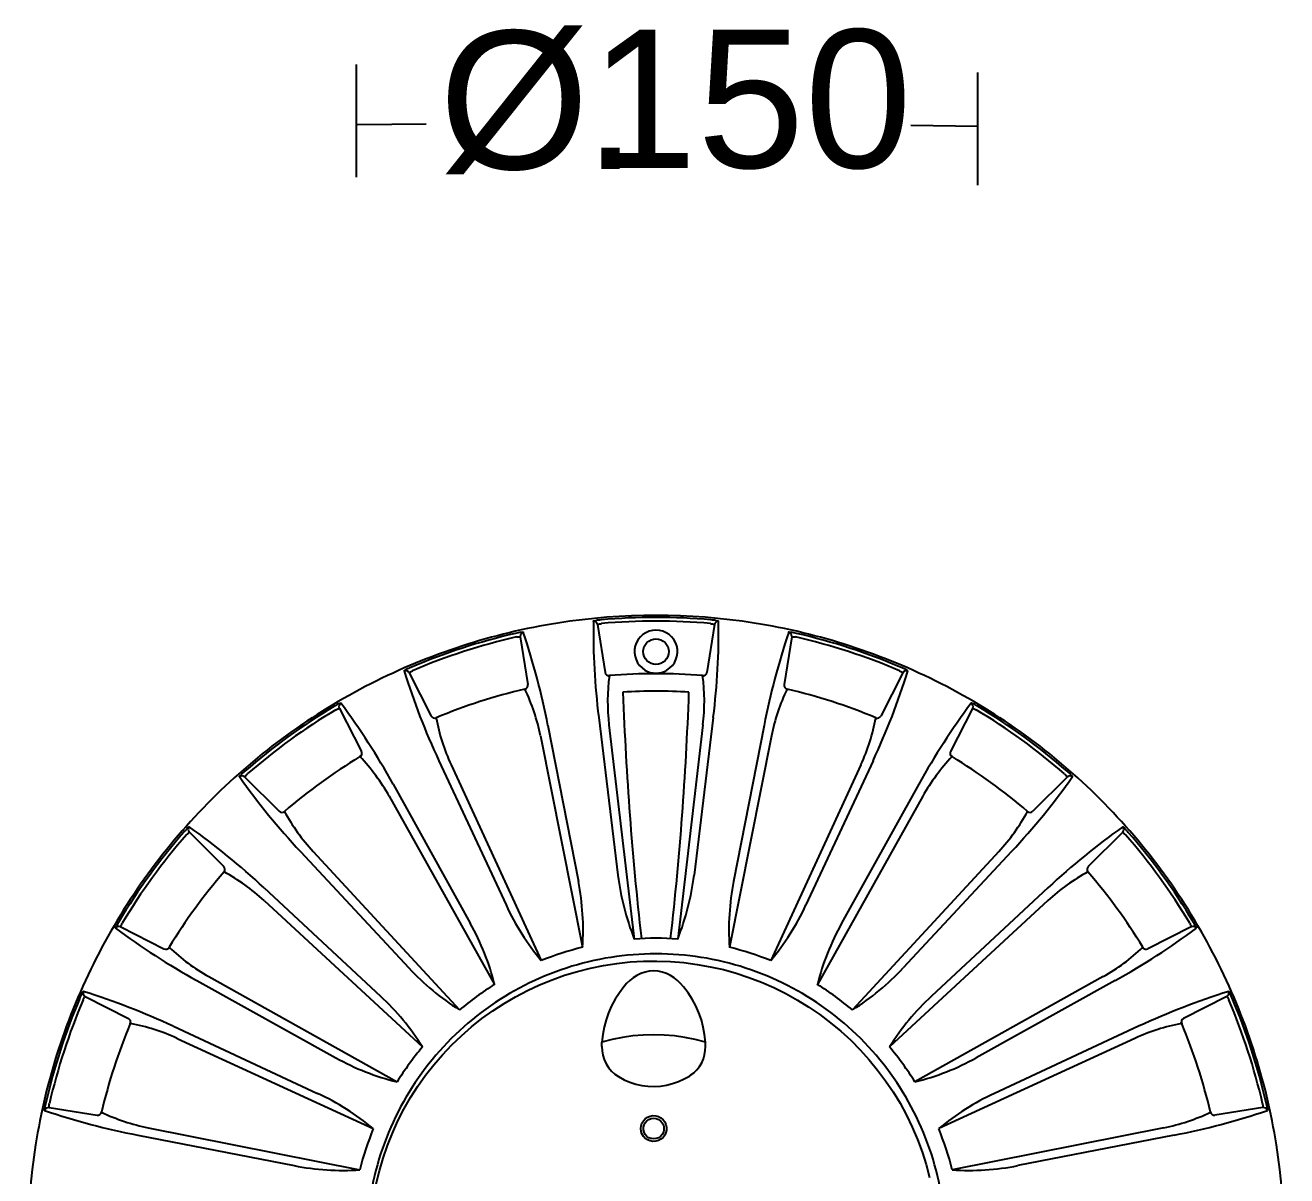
# Model space of a CAD drawing. Extents: x 0 to 126, y 0 to 246.
# Drawn here: x 11.9 to 97.4, y 47.1 to 125 of the extents above; entities that cross this region are included whole.
import ezdxf

# ---------------------------------------------------------------- set-up
doc = ezdxf.new("R2010")
doc.units = 0
doc.layers.add('LIVELLO_1', color=160, linetype='Continuous')
doc.styles.add('STD', font='txt')

# ---------------------------------------------------------------- blocks, each defined once
blk = doc.blocks.new('AI9-BLK1')
at = {"layer": 'LIVELLO_1', "color": 7}
for p, q in [((-29.055, -0.999), (-29.055, -8.634)), ((13.03, -1.543), (13.03, -9.181)), ((-28.981, -5.06), (-24.311, -5.02)), ((8.513, -5.117), (13.056, -5.185)), ((-12.713, -38.92), (-12.71, -38.94)), ((-12.71, -38.94), (-12.197, -42.185)), ((-4.795, -38.94), (-5.308, -42.185)), ((-4.792, -38.92), (-4.795, -38.94)), ((-4.667, -38.661), (-4.511, -38.696)), ((-4.511, -38.696), (-4.511, -38.701)), ((-4.508, -38.716), (-4.511, -38.701)), ((-17.95, -39.754), (-17.948, -39.766)), ((-17.948, -39.766), (-17.431, -43.011)), ((-17.909, -39.467), (-17.753, -39.445)), ((-17.753, -39.445), (-17.748, -39.452)), ((-17.743, -39.467), (-17.748, -39.452)), ((0.443, -39.766), (-0.072, -43.011)), ((0.445, -39.754), (0.443, -39.766)), ((-25.484, -42.198), (-25.474, -42.212)), ((-25.474, -42.212), (-23.982, -45.143)), ((-11.912, -42.402), (-11.956, -42.499)), ((-5.592, -42.402), (-5.549, -42.499)), ((7.969, -42.212), (6.476, -45.143)), ((7.979, -42.198), (7.969, -42.212)), ((8.176, -41.985), (8.315, -42.068)), ((8.315, -42.068), (8.315, -42.075)), ((8.315, -42.09), (8.315, -42.075)), ((-17.636, -43.311), (-17.561, -43.385)), ((0.131, -43.311), (0.057, -43.385)), ((-30.257, -44.321), (-30.113, -44.251)), ((-30.113, -44.251), (-30.106, -44.259)), ((-30.098, -44.267), (-30.106, -44.259)), ((-30.205, -44.604), (-30.2, -44.624)), ((-30.2, -44.624), (-28.708, -47.544)), ((-23.645, -45.265), (-23.66, -45.367)), ((-12.634, -45.235), (-11.327, -55.925)), ((-4.871, -45.235), (-6.177, -55.925)), ((6.14, -45.265), (6.154, -45.367)), ((12.695, -44.624), (11.203, -47.544)), ((12.7, -44.604), (12.695, -44.624)), ((-16.073, -45.777), (-14.009, -56.347)), ((-11.936, -45.742), (-10.22, -60.246)), ((-5.569, -45.742), (-7.284, -60.246)), ((-1.431, -45.777), (-3.496, -56.347)), ((-16.577, -46.48), (-13.725, -60.8)), ((-0.928, -46.48), (-3.777, -60.8)), ((-28.804, -47.893), (-28.713, -47.941)), ((-23.455, -48.173), (-18.911, -57.94)), ((-22.635, -48.447), (-16.521, -61.708)), ((5.13, -48.447), (-0.984, -61.708)), ((5.95, -48.173), (1.406, -57.94)), ((11.3, -47.893), (11.208, -47.941)), ((-36.615, -49.259), (-36.6, -49.271)), ((-36.6, -49.271), (-34.279, -51.595)), ((19.095, -49.271), (16.775, -51.595)), ((19.11, -49.259), (19.095, -49.271)), ((19.363, -49.124), (19.47, -49.239)), ((19.463, -49.259), (19.465, -49.246)), ((19.47, -49.239), (19.465, -49.246)), ((-26.558, -49.758), (-21.329, -59.175)), ((9.054, -49.758), (3.823, -59.175)), ((-26.823, -50.579), (-19.683, -63.318)), ((9.319, -50.579), (2.177, -63.318)), ((-33.918, -51.6), (-33.901, -51.709)), ((16.414, -51.607), (16.395, -51.709)), ((-40.498, -52.748), (-40.385, -52.641)), ((-40.385, -52.641), (-40.375, -52.645)), ((-40.365, -52.653), (-40.375, -52.645)), ((-40.365, -53), (-40.349, -53.022)), ((-40.349, -53.018), (-38.029, -55.336)), ((22.845, -53.022), (20.524, -55.336)), ((22.86, -53), (22.845, -53.022)), ((-32.837, -54.32), (-25.497, -62.2)), ((-31.976, -54.32), (-22.06, -65.048)), ((14.471, -54.32), (4.555, -65.048)), ((15.332, -54.32), (7.993, -62.2)), ((-38.013, -55.701), (-37.911, -55.721)), ((20.509, -55.701), (20.407, -55.721)), ((-35.301, -56.779), (-27.416, -64.119)), ((17.797, -56.779), (9.912, -64.119)), ((-35.298, -57.637), (-24.567, -67.554)), ((17.794, -57.637), (7.062, -67.554)), ((-45.022, -59.415), (-45.002, -59.422)), ((-45.002, -59.422), (-42.078, -60.91)), ((27.496, -59.422), (24.572, -60.91)), ((27.516, -59.415), (27.496, -59.422)), ((27.798, -59.36), (27.864, -59.502)), ((27.852, -59.517), (27.857, -59.509)), ((27.864, -59.502), (27.857, -59.509)), ((-10.22, -60.246), (-10.223, -60.233)), ((-7.284, -60.246), (-7.281, -60.233)), ((-41.729, -60.807), (-41.681, -60.905)), ((-13.725, -60.8), (-13.73, -60.787)), ((-3.777, -60.8), (-3.774, -60.787)), ((24.224, -60.807), (24.177, -60.905)), ((-16.521, -61.708), (-16.526, -61.693)), ((-0.984, -61.708), (-0.979, -61.693)), ((-39.864, -63.054), (-30.445, -68.285)), ((-39.044, -62.794), (-26.294, -69.93)), ((21.538, -62.794), (8.79, -69.93)), ((22.358, -63.054), (12.941, -68.285)), ((-47.633, -63.927), (-47.557, -63.798)), ((-47.557, -63.798), (-47.546, -63.798)), ((-47.536, -63.798), (-47.546, -63.798)), ((-19.683, -63.318), (-19.69, -63.306)), ((2.177, -63.318), (2.186, -63.306)), ((-47.426, -64.132), (-47.409, -64.139)), ((-47.409, -64.139), (-44.482, -65.627)), ((29.904, -64.139), (26.977, -65.627)), ((29.921, -64.132), (29.904, -64.139)), ((-22.06, -65.048), (-22.07, -65.033)), ((4.555, -65.048), (4.565, -65.033)), ((-44.36, -65.969), (-44.258, -65.957)), ((-41.443, -66.161), (-31.677, -70.704)), ((23.941, -66.161), (14.173, -70.704)), ((26.855, -65.969), (26.752, -65.957)), ((-41.178, -66.98), (-27.905, -73.092)), ((-12.424, -67.23), (-12.414, -67.227)), ((-12.419, -67.517), (-12.424, -67.23)), ((-5.403, -67.227), (-5.396, -67.23)), ((-5.403, -67.517), (-5.396, -67.23)), ((23.672, -66.98), (10.4, -73.092)), ((-24.567, -67.554), (-24.582, -67.541)), ((7.062, -67.554), (7.077, -67.541)), ((-26.294, -69.93), (-26.311, -69.923)), ((8.79, -69.93), (8.805, -69.923)), ((-49.875, -71.665), (-49.857, -71.665)), ((-49.857, -71.665), (-46.611, -72.176)), ((32.352, -71.665), (29.106, -72.176)), ((32.37, -71.665), (32.352, -71.665)), ((32.654, -71.7), (32.674, -71.855)), ((-46.312, -71.979), (-46.236, -72.047)), ((28.808, -71.979), (28.731, -72.047)), ((32.654, -71.872), (32.664, -71.865)), ((32.674, -71.855), (32.664, -71.865)), ((-43.143, -73.03), (-28.813, -75.885)), ((-27.905, -73.092), (-27.92, -73.085)), ((10.4, -73.092), (10.418, -73.085)), ((25.638, -73.03), (11.307, -75.885)), ((-43.843, -73.534), (-33.269, -75.598)), ((26.338, -73.534), (15.765, -75.598)), ((-28.813, -75.885), (-28.83, -75.878)), ((11.307, -75.885), (11.325, -75.878))]:
    blk.add_line(p, q, dxfattribs=at)
for points in [[(-12.993, -38.701), (-12.993, -38.696), (-12.838, -38.661)], [(-12.713, -38.92), (-12.713, -38.92), (-12.71, -38.92), (-12.708, -38.92), (-12.69, -38.92), (-12.664, -38.913), (-12.634, -38.913)], [(-12.634, -38.913), (-12.593, -38.905), (-12.549, -38.893), (-12.503, -38.885), (-12.454, -38.873)], [(-5.05, -38.873), (-5.001, -38.885), (-4.956, -38.893), (-4.913, -38.905), (-4.871, -38.913)], [(-4.871, -38.913), (-4.84, -38.913), (-4.815, -38.92), (-4.798, -38.92), (-4.795, -38.92), (-4.792, -38.92)], [(-18.21, -39.786), (-18.159, -39.779), (-18.111, -39.774), (-18.068, -39.774), (-18.029, -39.766)], [(-18.029, -39.766), (-17.995, -39.759), (-17.973, -39.754), (-17.955, -39.754), (-17.953, -39.754), (-17.95, -39.754)], [(0.243, -39.452), (0.248, -39.445), (0.404, -39.467)], [(0.445, -39.754), (0.445, -39.754), (0.448, -39.754), (0.45, -39.754), (0.467, -39.754), (0.491, -39.759), (0.524, -39.766)], [(0.524, -39.766), (0.562, -39.774), (0.606, -39.774), (0.655, -39.779), (0.706, -39.786)], [(-25.819, -42.075), (-25.819, -42.068), (-25.681, -41.985)], [(-25.484, -42.198), (-25.484, -42.198), (-25.482, -42.198), (-25.479, -42.198), (-25.477, -42.198), (-25.462, -42.192), (-25.438, -42.178), (-25.411, -42.165)], [(-25.411, -42.165), (-25.375, -42.142), (-25.333, -42.122), (-25.292, -42.095), (-25.252, -42.068)], [(7.747, -42.068), (7.788, -42.095), (7.829, -42.122), (7.869, -42.142), (7.905, -42.165)], [(7.905, -42.165), (7.934, -42.178), (7.957, -42.192), (7.972, -42.198), (7.974, -42.198), (7.977, -42.198), (7.979, -42.198)], [(12.603, -44.259), (12.61, -44.251), (12.751, -44.321)], [(-30.445, -44.718), (-30.399, -44.696), (-30.354, -44.676), (-30.313, -44.664), (-30.277, -44.644)], [(-30.277, -44.644), (-30.245, -44.628), (-30.225, -44.616), (-30.21, -44.608), (-30.208, -44.604), (-30.205, -44.604)], [(12.7, -44.604), (12.7, -44.604), (12.703, -44.604), (12.705, -44.608), (12.72, -44.616), (12.741, -44.628), (12.771, -44.644)], [(12.771, -44.644), (12.807, -44.664), (12.849, -44.676), (12.895, -44.696), (12.941, -44.718)], [(-36.971, -49.246), (-36.976, -49.239), (-36.868, -49.124)], [(-36.615, -49.259), (-36.615, -49.259), (-36.613, -49.259), (-36.61, -49.251), (-36.595, -49.246), (-36.579, -49.226), (-36.554, -49.199)], [(-36.554, -49.199), (-36.528, -49.169), (-36.498, -49.136), (-36.467, -49.104), (-36.434, -49.066)], [(18.929, -49.066), (18.962, -49.104), (18.992, -49.136), (19.024, -49.169), (19.049, -49.199)], [(19.049, -49.199), (19.075, -49.226), (19.09, -49.246), (19.105, -49.251), (19.107, -49.259), (19.11, -49.259)], [(22.87, -52.645), (22.88, -52.641), (22.992, -52.748)], [(-40.554, -53.185), (-40.515, -53.152), (-40.48, -53.125), (-40.446, -53.09), (-40.419, -53.062)], [(-40.419, -53.062), (-40.395, -53.042), (-40.378, -53.022), (-40.368, -53.008), (-40.365, -53.008), (-40.365, -53)], [(22.86, -53), (22.86, -53), (22.86, -53.008), (22.863, -53.008), (22.873, -53.022), (22.89, -53.042), (22.914, -53.062)], [(22.914, -53.062), (22.941, -53.09), (22.975, -53.125), (23.011, -53.152), (23.048, -53.185)], [(-45.361, -59.509), (-45.37, -59.502), (-45.302, -59.36)], [(-45.022, -59.415), (-45.022, -59.415), (-45.019, -59.407), (-45.017, -59.407), (-45.007, -59.392), (-44.995, -59.365), (-44.98, -59.34)], [(-44.98, -59.34), (-44.963, -59.305), (-44.945, -59.262), (-44.924, -59.217), (-44.904, -59.175)], [(27.399, -59.175), (27.419, -59.217), (27.44, -59.262), (27.458, -59.305), (27.476, -59.34)], [(27.476, -59.34), (27.491, -59.365), (27.501, -59.392), (27.511, -59.407), (27.514, -59.407), (27.516, -59.407), (27.516, -59.415)], [(-27.703, -76.841), (-27.491, -75.96), (-27.24, -75.089), (-26.943, -74.236), (-26.609, -73.397), (-26.236, -72.568), (-25.824, -71.77), (-25.372, -70.981), (-24.882, -70.22), (-24.357, -69.478), (-23.802, -68.77), (-23.209, -68.081), (-22.589, -67.424), (-21.934, -66.8), (-21.252, -66.199), (-20.539, -65.642), (-19.805, -65.105), (-19.046, -64.606), (-18.258, -64.152), (-17.454, -63.732), (-16.634, -63.356), (-15.792, -63.004), (-14.939, -62.704), (-14.07, -62.44), (-13.188, -62.22), (-12.298, -62.035), (-11.402, -61.901), (-10.5, -61.801), (-9.593, -61.751), (-8.685, -61.738), (-7.774, -61.771), (-6.87, -61.843), (-5.971, -61.963), (-5.076, -62.12), (-4.191, -62.32), (-3.313, -62.567), (-2.454, -62.852), (-1.605, -63.174), (-0.772, -63.535), (0.041, -63.937), (0.836, -64.379), (1.606, -64.861), (2.354, -65.368), (3.077, -65.917), (3.775, -66.496), (4.442, -67.107), (5.079, -67.746), (5.686, -68.42), (6.262, -69.121), (6.803, -69.845), (7.31, -70.602), (7.778, -71.373), (8.212, -72.169), (8.606, -72.983), (8.959, -73.819), (9.276, -74.66), (9.552, -75.521), (9.784, -76.4)], [(-8.912, -62.392), (-9.206, -62.422), (-9.495, -62.492), (-9.776, -62.585), (-10.047, -62.714), (-10.295, -62.869), (-10.527, -63.051), (-10.739, -63.263), (-10.922, -63.495)], [(-6.898, -63.495), (-7.082, -63.263), (-7.291, -63.051), (-7.525, -62.869), (-7.774, -62.714), (-8.046, -62.585), (-8.325, -62.492), (-8.613, -62.422), (-8.912, -62.392)], [(-10.922, -63.495), (-11.235, -63.895), (-11.514, -64.324), (-11.762, -64.776), (-11.969, -65.238), (-12.137, -65.724), (-12.273, -66.214), (-12.363, -66.72), (-12.414, -67.227)], [(-5.403, -67.227), (-5.457, -66.72), (-5.549, -66.214), (-5.679, -65.724), (-5.852, -65.238), (-6.062, -64.776), (-6.305, -64.324), (-6.584, -63.895), (-6.898, -63.495)], [(30.042, -63.798), (30.052, -63.798), (30.128, -63.927)], [(-47.551, -64.364), (-47.526, -64.317), (-47.501, -64.274), (-47.48, -64.234), (-47.46, -64.209)], [(-47.46, -64.209), (-47.444, -64.172), (-47.434, -64.152), (-47.429, -64.139), (-47.426, -64.132)], [(29.921, -64.132), (29.921, -64.132), (29.925, -64.139), (29.93, -64.152), (29.94, -64.172), (29.955, -64.209)], [(29.955, -64.209), (29.975, -64.234), (29.996, -64.274), (30.021, -64.317), (30.047, -64.364)], [(-5.403, -67.227), (-6.093, -67.045), (-6.791, -66.907), (-7.491, -66.81), (-8.201, -66.753), (-8.912, -66.728), (-9.622, -66.753), (-10.33, -66.81), (-11.032, -66.907), (-11.729, -67.045), (-12.414, -67.227)], [(-12.419, -67.517), (-12.403, -67.824), (-12.352, -68.123), (-12.256, -68.417), (-12.13, -68.694), (-11.964, -68.959), (-11.764, -69.194), (-11.534, -69.401), (-11.281, -69.571), (-10.915, -69.78), (-10.527, -69.947), (-10.127, -70.075), (-9.717, -70.167), (-9.298, -70.22), (-8.876, -70.235), (-8.454, -70.205), (-8.04, -70.142), (-7.632, -70.042), (-7.233, -69.905), (-6.852, -69.728), (-6.486, -69.526), (-6.142, -69.279)], [(-6.423, -69.478), (-6.19, -69.311), (-5.986, -69.101), (-5.807, -68.884), (-5.656, -68.625), (-5.542, -68.367), (-5.459, -68.091), (-5.411, -67.801), (-5.403, -67.517)], [(-50.169, -71.865), (-50.179, -71.855), (-50.158, -71.7)], [(-49.875, -71.665), (-49.875, -71.665), (-49.872, -71.665), (-49.872, -71.66), (-49.872, -71.652), (-49.867, -71.637), (-49.862, -71.61), (-49.857, -71.582)], [(-49.857, -71.582), (-49.852, -71.54), (-49.847, -71.5), (-49.845, -71.448), (-49.839, -71.398)], [(32.335, -71.398), (32.34, -71.448), (32.342, -71.5), (32.347, -71.54), (32.352, -71.582)], [(32.352, -71.582), (32.357, -71.61), (32.362, -71.637), (32.367, -71.652), (32.367, -71.66), (32.367, -71.665), (32.37, -71.665)], [(-9.789, -73.085), (-9.766, -72.9), (-9.705, -72.718), (-9.605, -72.556), (-9.479, -72.423), (-9.324, -72.319), (-9.144, -72.246), (-8.959, -72.212), (-8.769, -72.224), (-8.588, -72.276), (-8.419, -72.364), (-8.273, -72.486), (-8.159, -72.636), (-8.079, -72.805), (-8.038, -72.993), (-8.038, -73.185), (-8.079, -73.362), (-8.159, -73.539), (-8.273, -73.692), (-8.419, -73.809), (-8.588, -73.899), (-8.769, -73.946), (-8.959, -73.961), (-9.144, -73.929), (-9.324, -73.856), (-9.479, -73.754), (-9.605, -73.614), (-9.705, -73.449), (-9.766, -73.275), (-9.789, -73.085)], [(-8.912, -73.786), (-9.081, -73.766), (-9.237, -73.704), (-9.378, -73.614), (-9.488, -73.482), (-9.564, -73.335), (-9.605, -73.175), (-9.605, -73), (-9.564, -72.84), (-9.488, -72.688), (-9.378, -72.563), (-9.237, -72.471), (-9.081, -72.411), (-8.912, -72.391), (-8.741, -72.411), (-8.585, -72.471), (-8.447, -72.563), (-8.332, -72.688), (-8.255, -72.84), (-8.215, -73), (-8.215, -73.175), (-8.255, -73.335), (-8.332, -73.482), (-8.447, -73.614), (-8.585, -73.704), (-8.741, -73.766), (-8.912, -73.786)]]:
    blk.add_lwpolyline(points, dxfattribs=at)
blk.add_circle((-8.753, -40.777), 0.864, dxfattribs=at)
for points in [[(-2.096, -38.843), (-6.507, -38.149), (-10.998, -38.149), (-15.409, -38.843)], [(-5.03, -38.626), (-7.517, -38.401), (-9.988, -38.401), (-12.475, -38.626)], [(-15.409, -38.843), (-19.818, -39.542), (-24.092, -40.935), (-28.071, -42.956)], [(-12.993, -38.701), (-13.02, -40.927), (-12.902, -43.026), (-12.634, -45.235)], [(-12.475, -38.626), (-12.613, -38.641), (-12.7, -38.648), (-12.838, -38.661)], [(-5.05, -38.873), (-7.525, -38.656), (-9.981, -38.656), (-12.454, -38.873)], [(-4.667, -38.661), (-4.805, -38.648), (-4.891, -38.641), (-5.03, -38.626)], [(-4.871, -45.235), (-4.603, -43.026), (-4.486, -40.927), (-4.511, -38.701)], [(-4.69, -38.763), (-4.74, -38.803), (-4.777, -38.86), (-4.792, -38.92)], [(-4.508, -38.716), (-4.572, -38.708), (-4.637, -38.721), (-4.69, -38.763)], [(10.566, -42.956), (6.586, -40.935), (2.313, -39.542), (-2.096, -38.843)], [(-18.267, -39.542), (-20.7, -40.101), (-23.051, -40.865), (-25.35, -41.843)], [(-18.21, -39.786), (-20.628, -40.341), (-22.967, -41.099), (-25.252, -42.068)], [(-17.909, -39.467), (-18.046, -39.494), (-18.131, -39.507), (-18.267, -39.542)], [(-17.902, -39.569), (-17.937, -39.624), (-17.955, -39.684), (-17.95, -39.754)], [(-17.743, -39.467), (-17.807, -39.479), (-17.863, -39.514), (-17.902, -39.569)], [(-16.073, -45.777), (-16.5, -43.598), (-17.037, -41.564), (-17.748, -39.452)], [(0.243, -39.452), (-0.467, -41.564), (-1.004, -43.598), (-1.431, -45.777)], [(0.762, -39.542), (0.626, -39.507), (0.542, -39.494), (0.404, -39.467)], [(7.747, -42.068), (5.462, -41.099), (3.123, -40.341), (0.706, -39.786)], [(7.844, -41.843), (5.547, -40.865), (3.195, -40.101), (0.762, -39.542)], [(-25.35, -41.843), (-25.477, -41.898), (-25.556, -41.931), (-25.681, -41.985)], [(8.176, -41.985), (8.051, -41.931), (7.972, -41.898), (7.844, -41.843)], [(-25.819, -42.075), (-25.155, -44.199), (-24.396, -46.159), (-23.455, -48.173)], [(-12.197, -42.185), (-12.176, -42.32), (-12.051, -42.417), (-11.912, -42.402)], [(-11.912, -42.402), (-12.059, -43.515), (-12.069, -44.628), (-11.936, -45.742)], [(-5.592, -42.402), (-7.713, -42.232), (-9.791, -42.232), (-11.912, -42.402)], [(-9.498, -42.025), (-9.04, -42.307), (-8.464, -42.307), (-8.008, -42.025)], [(-5.592, -42.402), (-5.454, -42.417), (-5.329, -42.32), (-5.308, -42.185)], [(-5.569, -45.742), (-5.437, -44.628), (-5.447, -43.515), (-5.592, -42.402)], [(5.95, -48.173), (6.891, -46.159), (7.65, -44.199), (8.315, -42.075)], [(8.125, -42.083), (8.064, -42.103), (8.013, -42.142), (7.979, -42.198)], [(8.315, -42.09), (8.254, -42.063), (8.186, -42.063), (8.125, -42.083)], [(-28.071, -42.956), (-32.05, -44.983), (-35.683, -47.621), (-38.842, -50.774)], [(-17.636, -43.311), (-19.706, -43.802), (-21.679, -44.444), (-23.645, -45.265)], [(-17.636, -43.311), (-17.5, -43.276), (-17.41, -43.148), (-17.431, -43.011)], [(-16.577, -46.48), (-16.797, -45.38), (-17.15, -44.321), (-17.636, -43.311)], [(-6.517, -43.523), (-8.046, -43.425), (-9.459, -43.425), (-10.988, -43.523)], [(-10.988, -43.523), (-10.773, -49.333), (-10.392, -54.435), (-9.745, -60.218)], [(-7.759, -60.218), (-7.113, -54.435), (-6.732, -49.333), (-6.517, -43.523)], [(0.131, -43.311), (-0.355, -44.321), (-0.708, -45.38), (-0.928, -46.48)], [(-0.072, -43.011), (-0.094, -43.148), (-0.006, -43.276), (0.131, -43.311)], [(6.14, -45.265), (4.174, -44.444), (2.201, -43.802), (0.131, -43.311)], [(21.336, -50.774), (18.178, -47.621), (14.546, -44.983), (10.566, -42.956)], [(-30.257, -44.321), (-30.379, -44.381), (-30.455, -44.431), (-30.574, -44.501)], [(-30.215, -44.419), (-30.235, -44.479), (-30.23, -44.541), (-30.205, -44.604)], [(-30.098, -44.267), (-30.154, -44.301), (-30.198, -44.357), (-30.215, -44.419)], [(-26.558, -49.758), (-27.64, -47.813), (-28.779, -46.044), (-30.106, -44.259)], [(12.603, -44.259), (11.274, -46.044), (10.134, -47.813), (9.054, -49.758)], [(13.068, -44.501), (12.951, -44.431), (12.874, -44.381), (12.751, -44.321)], [(-30.574, -44.501), (-32.713, -45.784), (-34.713, -47.237), (-36.598, -48.877)], [(-30.445, -44.718), (-32.572, -45.996), (-34.561, -47.436), (-36.434, -49.066)], [(-23.982, -45.143), (-23.921, -45.265), (-23.772, -45.317), (-23.645, -45.265)], [(-23.645, -45.265), (-23.443, -46.363), (-23.104, -47.429), (-22.635, -48.447)], [(5.13, -48.447), (5.6, -47.429), (5.937, -46.363), (6.14, -45.265)], [(6.14, -45.265), (6.267, -45.317), (6.415, -45.265), (6.476, -45.143)], [(18.929, -49.066), (17.056, -47.436), (15.068, -45.996), (12.941, -44.718)], [(19.092, -48.877), (17.209, -47.237), (15.207, -45.784), (13.068, -44.501)], [(-28.804, -47.893), (-28.687, -47.819), (-28.643, -47.666), (-28.708, -47.544)], [(11.203, -47.544), (11.139, -47.666), (11.183, -47.819), (11.3, -47.893)], [(-28.804, -47.893), (-30.627, -48.999), (-32.303, -50.215), (-33.918, -51.6)], [(-26.823, -50.579), (-27.37, -49.6), (-28.035, -48.707), (-28.804, -47.893)], [(11.3, -47.893), (10.53, -48.707), (9.866, -49.6), (9.319, -50.579)], [(16.414, -51.6), (14.798, -50.215), (13.122, -48.999), (11.3, -47.893)], [(-36.971, -49.246), (-35.685, -51.061), (-34.356, -52.685), (-32.837, -54.32)], [(-36.598, -48.877), (-36.702, -48.966), (-36.766, -49.026), (-36.868, -49.124)], [(15.332, -54.32), (16.851, -52.685), (18.18, -51.061), (19.465, -49.246)], [(19.363, -49.124), (19.261, -49.026), (19.197, -48.966), (19.092, -48.877)], [(19.287, -49.191), (19.221, -49.191), (19.159, -49.219), (19.11, -49.259)], [(19.463, -49.259), (19.414, -49.211), (19.353, -49.191), (19.287, -49.191)], [(-38.842, -50.774), (-42, -53.936), (-44.638, -57.57), (-46.665, -61.546)], [(29.16, -61.546), (27.133, -57.57), (24.496, -53.936), (21.336, -50.774)], [(-34.281, -51.595), (-34.182, -51.689), (-34.023, -51.697), (-33.918, -51.607)], [(-33.918, -51.6), (-33.387, -52.593), (-32.735, -53.499), (-31.976, -54.32)], [(14.471, -54.32), (15.231, -53.499), (15.883, -52.593), (16.414, -51.6)], [(16.414, -51.607), (16.519, -51.697), (16.678, -51.689), (16.777, -51.595)], [(-40.498, -52.748), (-40.595, -52.85), (-40.651, -52.92), (-40.746, -53.022)], [(-40.365, -52.653), (-40.408, -52.703), (-40.431, -52.763), (-40.431, -52.83)], [(-40.431, -52.83), (-40.431, -52.89), (-40.405, -52.952), (-40.365, -53)], [(-35.301, -56.779), (-36.93, -55.264), (-38.561, -53.936), (-40.375, -52.645)], [(22.87, -52.645), (21.055, -53.936), (19.424, -55.264), (17.797, -56.779)], [(23.241, -53.022), (23.146, -52.92), (23.09, -52.85), (22.992, -52.748)], [(-40.746, -53.022), (-42.383, -54.907), (-43.836, -56.901), (-45.121, -59.045)], [(-40.554, -53.185), (-42.185, -55.057), (-43.629, -57.043), (-44.904, -59.175)], [(27.399, -59.175), (26.123, -57.043), (24.679, -55.057), (23.048, -53.185)], [(27.616, -59.045), (26.331, -56.901), (24.879, -54.907), (23.241, -53.022)], [(-38.013, -55.701), (-37.924, -55.591), (-37.929, -55.438), (-38.029, -55.336)], [(20.524, -55.336), (20.424, -55.438), (20.419, -55.591), (20.509, -55.701)], [(-38.013, -55.701), (-39.403, -57.31), (-40.622, -58.99), (-41.729, -60.807)], [(-35.298, -57.637), (-36.122, -56.881), (-37.029, -56.232), (-38.013, -55.701)], [(-13.725, -60.8), (-13.627, -59.305), (-13.722, -57.825), (-14.009, -56.347)], [(-11.327, -55.925), (-11.149, -57.413), (-10.778, -58.853), (-10.22, -60.246)], [(-7.284, -60.246), (-6.727, -58.853), (-6.357, -57.413), (-6.177, -55.925)], [(-3.496, -56.347), (-3.782, -57.825), (-3.877, -59.305), (-3.777, -60.8)], [(20.509, -55.701), (19.524, -56.232), (18.617, -56.881), (17.794, -57.637)], [(24.224, -60.807), (23.118, -58.99), (21.899, -57.31), (20.509, -55.701)], [(-18.911, -57.94), (-18.277, -59.3), (-17.482, -60.553), (-16.521, -61.708)], [(-0.984, -61.708), (-0.023, -60.553), (0.772, -59.3), (1.406, -57.94)], [(-45.361, -59.509), (-43.578, -60.835), (-41.809, -61.975), (-39.864, -63.054)], [(-45.121, -59.045), (-45.192, -59.16), (-45.236, -59.237), (-45.302, -59.36)], [(-19.683, -63.318), (-20.051, -61.866), (-20.6, -60.488), (-21.329, -59.175)], [(3.823, -59.175), (3.096, -60.488), (2.545, -61.866), (2.177, -63.318)], [(22.358, -63.054), (24.304, -61.975), (26.072, -60.835), (27.857, -59.509)], [(27.703, -59.4), (27.642, -59.38), (27.575, -59.385), (27.516, -59.415)], [(27.798, -59.36), (27.731, -59.237), (27.688, -59.16), (27.616, -59.045)], [(27.852, -59.517), (27.818, -59.462), (27.765, -59.422), (27.703, -59.4)], [(-7.284, -60.246), (-8.268, -60.178), (-9.237, -60.178), (-10.22, -60.246)], [(-42.078, -60.91), (-41.951, -60.969), (-41.8, -60.93), (-41.729, -60.807)], [(-41.729, -60.807), (-40.919, -61.586), (-40.02, -62.248), (-39.044, -62.794)], [(-11.82, -61.489), (-13.853, -61.818), (-15.824, -62.452), (-17.656, -63.388)], [(-13.725, -60.8), (-14.686, -61.039), (-15.603, -61.342), (-16.521, -61.708)], [(-5.684, -61.489), (-7.718, -61.174), (-9.786, -61.174), (-11.82, -61.489)], [(0.15, -63.388), (-1.682, -62.452), (-3.652, -61.818), (-5.684, -61.489)], [(-0.984, -61.708), (-1.901, -61.342), (-2.818, -61.039), (-3.777, -60.8)], [(21.538, -62.794), (22.514, -62.248), (23.414, -61.586), (24.224, -60.807)], [(24.224, -60.807), (24.296, -60.93), (24.447, -60.969), (24.572, -60.91)], [(-46.665, -61.546), (-48.694, -65.525), (-50.082, -69.793), (-50.78, -74.198)], [(-25.497, -62.2), (-24.472, -63.298), (-23.33, -64.249), (-22.06, -65.048)], [(4.555, -65.048), (5.825, -64.249), (6.967, -63.298), (7.993, -62.2)], [(33.274, -74.198), (32.577, -69.793), (31.189, -65.525), (29.16, -61.546)], [(-47.633, -63.927), (-47.692, -64.057), (-47.728, -64.132), (-47.785, -64.262)], [(-47.536, -63.798), (-47.562, -63.858), (-47.567, -63.92), (-47.544, -63.982)], [(-41.446, -66.161), (-43.463, -65.218), (-45.423, -64.461), (-47.546, -63.798)], [(-47.544, -63.982), (-47.524, -64.045), (-47.48, -64.099), (-47.426, -64.132)], [(-17.656, -63.388), (-19.488, -64.324), (-21.165, -65.54), (-22.619, -66.995)], [(-19.683, -63.318), (-20.521, -63.845), (-21.304, -64.414), (-22.06, -65.048)], [(5.115, -66.995), (3.66, -65.54), (1.984, -64.324), (0.15, -63.388)], [(4.555, -65.048), (3.798, -64.414), (3.016, -63.845), (2.177, -63.318)], [(30.042, -63.798), (27.918, -64.461), (25.957, -65.218), (23.941, -66.161)], [(30.279, -64.262), (30.223, -64.132), (30.187, -64.057), (30.128, -63.927)], [(-47.785, -64.262), (-48.761, -66.566), (-49.525, -68.914), (-50.082, -71.345)], [(-47.551, -64.364), (-48.523, -66.648), (-49.282, -68.979), (-49.839, -71.398)], [(-24.567, -67.554), (-25.37, -66.284), (-26.318, -65.135), (-27.416, -64.119)], [(9.912, -64.119), (8.813, -65.135), (7.864, -66.284), (7.062, -67.554)], [(32.335, -71.398), (31.777, -68.979), (31.018, -66.648), (30.047, -64.364)], [(32.577, -71.345), (32.02, -68.914), (31.256, -66.566), (30.279, -64.262)], [(-44.36, -65.969), (-44.306, -65.839), (-44.36, -65.692), (-44.482, -65.627)], [(26.977, -65.627), (26.855, -65.692), (26.801, -65.839), (26.855, -65.969)], [(-44.36, -65.969), (-45.182, -67.931), (-45.821, -69.903), (-46.312, -71.979)], [(-41.178, -66.98), (-42.195, -66.508), (-43.258, -66.174), (-44.36, -65.969)], [(26.855, -65.969), (25.753, -66.174), (24.689, -66.508), (23.672, -66.98)], [(28.808, -71.979), (28.316, -69.903), (27.677, -67.938), (26.855, -65.969)], [(-22.619, -66.995), (-24.077, -68.447), (-25.29, -70.122), (-26.226, -71.957)], [(8.72, -71.957), (7.788, -70.122), (6.571, -68.447), (5.115, -66.995)], [(-30.445, -68.285), (-29.132, -69.017), (-27.752, -69.561), (-26.294, -69.93)], [(-24.567, -67.554), (-25.206, -68.313), (-25.77, -69.089), (-26.294, -69.93)], [(8.79, -69.93), (8.266, -69.089), (7.701, -68.313), (7.062, -67.554)], [(8.79, -69.93), (10.247, -69.561), (11.627, -69.017), (12.941, -68.285)], [(-27.905, -73.092), (-29.06, -72.129), (-30.315, -71.338), (-31.677, -70.704)], [(14.173, -70.704), (12.81, -71.338), (11.556, -72.129), (10.4, -73.092)], [(-50.082, -71.345), (-50.116, -71.48), (-50.133, -71.562), (-50.158, -71.7)], [(32.552, -71.712), (32.498, -71.672), (32.435, -71.66), (32.37, -71.665)], [(32.654, -71.872), (32.642, -71.802), (32.603, -71.745), (32.552, -71.712)], [(32.654, -71.7), (32.628, -71.562), (32.61, -71.48), (32.577, -71.345)], [(-50.169, -71.865), (-48.06, -72.573), (-46.029, -73.112), (-43.843, -73.534)], [(-46.611, -72.176), (-46.475, -72.199), (-46.346, -72.109), (-46.312, -71.979)], [(-46.312, -71.979), (-45.302, -72.463), (-44.242, -72.81), (-43.143, -73.03)], [(-26.226, -71.957), (-27.162, -73.789), (-27.798, -75.756), (-28.122, -77.79)], [(10.617, -77.79), (10.293, -75.756), (9.656, -73.789), (8.72, -71.957)], [(25.638, -73.03), (26.737, -72.81), (27.798, -72.463), (28.808, -71.979)], [(26.338, -73.534), (28.523, -73.112), (30.555, -72.573), (32.664, -71.865)], [(28.808, -71.979), (28.84, -72.109), (28.971, -72.199), (29.106, -72.176)], [(-27.905, -73.092), (-28.275, -74.008), (-28.574, -74.922), (-28.813, -75.885)], [(11.307, -75.885), (11.069, -74.922), (10.771, -74.008), (10.4, -73.092)], [(-50.78, -74.198), (-51.477, -78.611), (-51.477, -83.096), (-50.78, -87.507)], [(33.274, -87.507), (33.973, -83.096), (33.973, -78.611), (33.274, -74.198)], [(-33.269, -75.598), (-31.795, -75.885), (-30.313, -75.98), (-28.813, -75.885)], [(11.307, -75.885), (12.807, -75.98), (14.29, -75.885), (15.765, -75.598)]]:
    blk.add_open_spline(points, degree=3, dxfattribs=at)
for points, knots in [([(-12.713, -38.92), (-12.727, -38.86), (-12.764, -38.803), (-12.815, -38.763), (-12.868, -38.721), (-12.932, -38.708), (-12.997, -38.716), (-12.997, -38.716), (-12.993, -38.701), (-12.993, -38.701)], [0, 0, 0, 0, 1, 1, 1, 2, 2, 2, 3, 3, 3, 3]), ([(-8.008, -42.025), (-7.442, -41.691), (-7.174, -41.024), (-7.347, -40.388), (-7.522, -39.759), (-8.094, -39.322), (-8.754, -39.322), (-9.41, -39.322), (-9.983, -39.759), (-10.157, -40.388), (-10.33, -41.024), (-10.062, -41.691), (-9.498, -42.025)], [0, 0, 0, 0, 1, 1, 1, 2, 2, 2, 3, 3, 3, 4, 4, 4, 4]), ([(0.445, -39.754), (0.45, -39.684), (0.433, -39.624), (0.396, -39.569), (0.358, -39.514), (0.301, -39.479), (0.238, -39.467), (0.238, -39.467), (0.243, -39.452), (0.243, -39.452)], [0, 0, 0, 0, 1, 1, 1, 2, 2, 2, 3, 3, 3, 3]), ([(-25.484, -42.198), (-25.518, -42.142), (-25.569, -42.103), (-25.63, -42.083), (-25.691, -42.063), (-25.758, -42.063), (-25.819, -42.09), (-25.819, -42.09), (-25.819, -42.075), (-25.819, -42.075)], [0, 0, 0, 0, 1, 1, 1, 2, 2, 2, 3, 3, 3, 3]), ([(12.7, -44.604), (12.726, -44.541), (12.731, -44.479), (12.71, -44.419), (12.693, -44.357), (12.649, -44.301), (12.593, -44.267), (12.593, -44.267), (12.603, -44.259), (12.603, -44.259)], [0, 0, 0, 0, 1, 1, 1, 2, 2, 2, 3, 3, 3, 3]), ([(-36.615, -49.259), (-36.664, -49.219), (-36.725, -49.191), (-36.791, -49.191), (-36.856, -49.191), (-36.92, -49.211), (-36.968, -49.259), (-36.968, -49.259), (-36.971, -49.246), (-36.971, -49.246)], [0, 0, 0, 0, 1, 1, 1, 2, 2, 2, 3, 3, 3, 3]), ([(22.86, -53), (22.901, -52.952), (22.926, -52.89), (22.926, -52.83), (22.926, -52.763), (22.904, -52.703), (22.86, -52.653), (22.86, -52.653), (22.87, -52.645), (22.87, -52.645)], [0, 0, 0, 0, 1, 1, 1, 2, 2, 2, 3, 3, 3, 3]), ([(-45.022, -59.415), (-45.08, -59.385), (-45.146, -59.38), (-45.207, -59.4), (-45.27, -59.422), (-45.324, -59.462), (-45.356, -59.517), (-45.356, -59.517), (-45.361, -59.509), (-45.361, -59.509)], [0, 0, 0, 0, 1, 1, 1, 2, 2, 2, 3, 3, 3, 3]), ([(29.921, -64.132), (29.975, -64.099), (30.018, -64.045), (30.04, -63.982), (30.062, -63.92), (30.057, -63.858), (30.032, -63.798), (30.032, -63.798), (30.042, -63.798), (30.042, -63.798)], [0, 0, 0, 0, 1, 1, 1, 2, 2, 2, 3, 3, 3, 3]), ([(-49.875, -71.665), (-49.939, -71.66), (-50.003, -71.672), (-50.057, -71.712), (-50.107, -71.745), (-50.146, -71.802), (-50.158, -71.872), (-50.158, -71.872), (-50.169, -71.865), (-50.169, -71.865)], [0, 0, 0, 0, 1, 1, 1, 2, 2, 2, 3, 3, 3, 3])]:
    blk.add_open_spline(points, degree=3, knots=knots, dxfattribs=at)
at = {"layer": 'LIVELLO_1', "color": 7, "char_height": 9.36543, "attachment_point": 1, "style": 'STD'}
for s, insert in [('\\fArial|b0|i0;\\H9.3654;\\C7;Ø', (-23.455, 1.277)), ('\\fArial|b0|i0;\\H9.3654;\\C7;150', (-13.241, 1.36)), ('\\fArial|b0|i0;\\H9.3654;\\C7;.', (-13.659, 1.277))]:
    blk.add_mtext(s, dxfattribs=dict(at, insert=insert))

msp = doc.modelspace()

# ---------------------------------------------------------------- block references
at = {"layer": 'LIVELLO_1', "color": 7}
msp.add_blockref('AI9-BLK1', (63.39303, 123.351213), dxfattribs=at)

doc.saveas('drawing.dxf')
